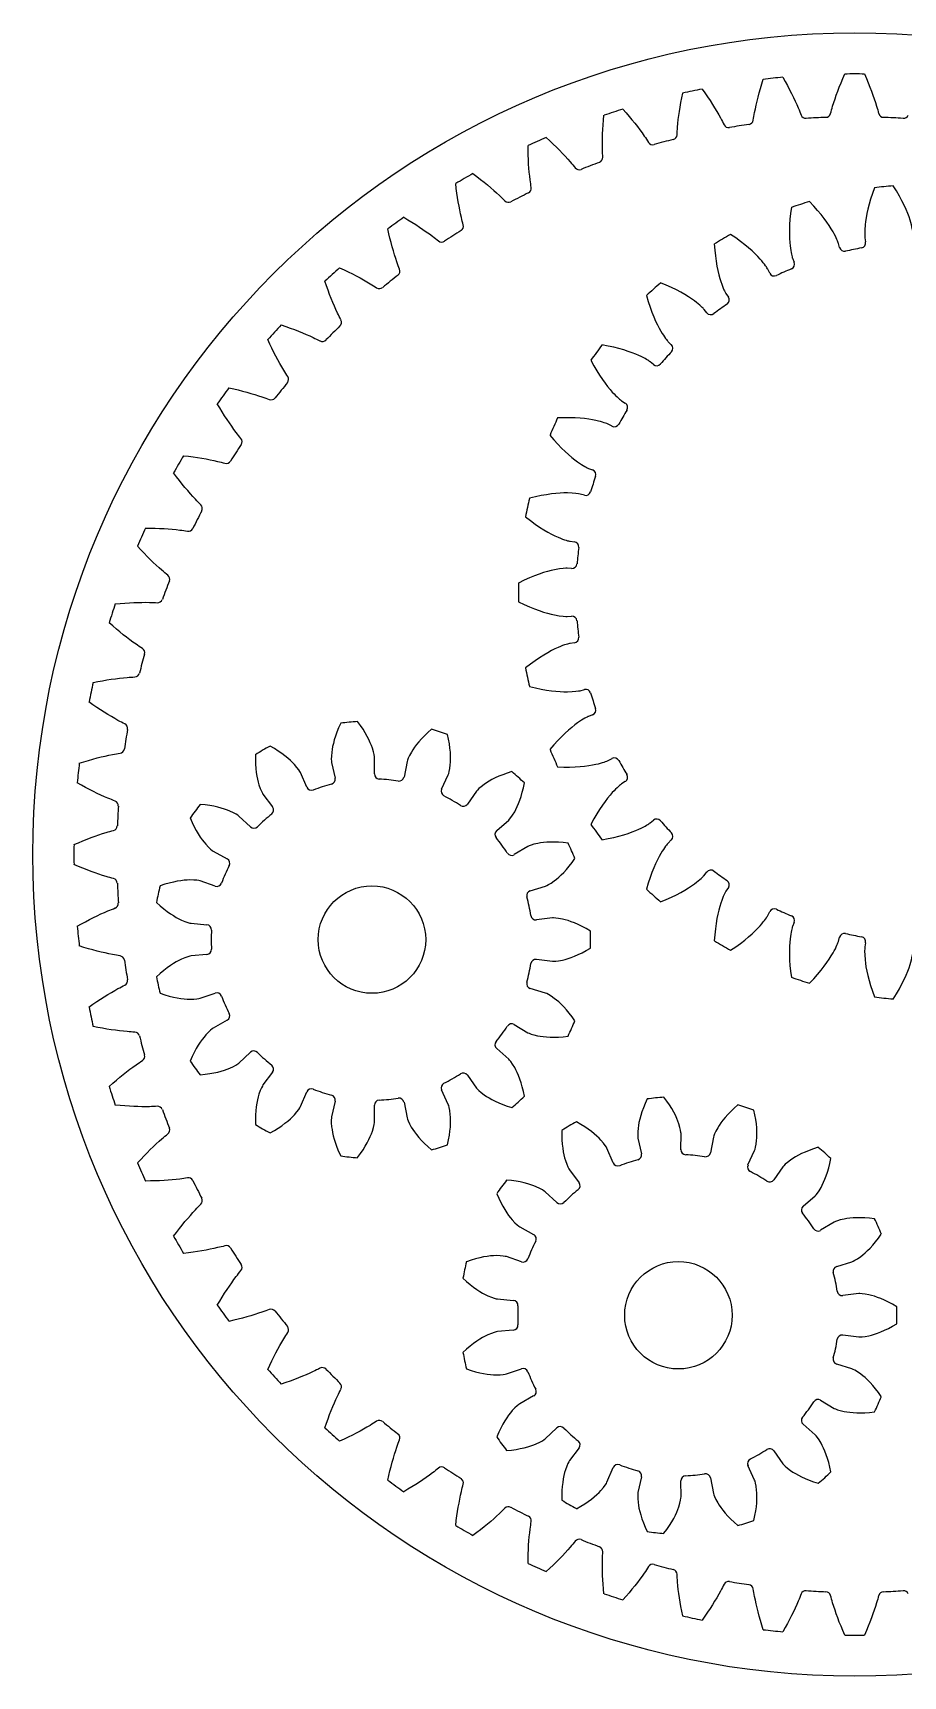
# Model space of a CAD drawing. Header units: millimetres. Extents: x -52 to 78, y -28 to 183.
# Drawn here: x -51.6 to 17.2, y 53.4 to 183.4 of the extents above; entities that cross this region are included whole.
import ezdxf

# ---------------------------------------------------------------- set-up
doc = ezdxf.new("R2010")
doc.units = ezdxf.units.MM
doc.header["$MEASUREMENT"] = 0

# ---------------------------------------------------------------- blocks, each defined once
blk = doc.blocks.new('sun')
for p, q in [((-6.88, 27.28), (-6.96, 27.61)), ((-4.87, 28.05), (-4.81, 27.72)), ((-1.05, 28.11), (-1.07, 28.45)), ((1.07, 28.45), (1.05, 28.11)), ((4.81, 27.72), (4.87, 28.05)), ((6.96, 27.61), (6.88, 27.28)), ((-10.6, 26.43), (-10.47, 26.11)), ((10.47, 26.11), (10.6, 26.43)), ((-12.4, 25.25), (-12.55, 25.56)), ((12.55, 25.56), (12.4, 25.25)), ((-15.86, 23.65), (-15.67, 23.36)), ((15.67, 23.36), (15.86, 23.65)), ((-17.38, 22.12), (-17.59, 22.39)), ((17.59, 22.39), (17.38, 22.12)), ((-20.43, 19.83), (-20.18, 19.59)), ((20.18, 19.59), (20.43, 19.83)), ((-21.6, 18.03), (-21.86, 18.24)), ((21.86, 18.24), (21.6, 18.03)), ((-24.11, 15.15), (-23.82, 14.97)), ((23.82, 14.97), (24.11, 15.15)), ((-24.87, 13.14), (-25.17, 13.3)), ((25.17, 13.3), (24.87, 13.14)), ((-26.73, 9.81), (-26.41, 9.69)), ((26.41, 9.69), (26.73, 9.81)), ((-27.06, 7.68), (-27.39, 7.78)), ((27.39, 7.78), (27.06, 7.68)), ((-28.18, 4.04), (-27.85, 3.99)), ((27.85, 3.99), (28.18, 4.04)), ((-28.07, 1.89), (-28.41, 1.91)), ((28.41, 1.91), (28.07, 1.89)), ((-28.41, -1.91), (-28.07, -1.89)), ((28.07, -1.89), (28.41, -1.91)), ((-27.85, -3.99), (-28.18, -4.04)), ((28.18, -4.04), (27.85, -3.99)), ((-27.39, -7.78), (-27.06, -7.68)), ((27.06, -7.68), (27.39, -7.78)), ((-26.41, -9.69), (-26.73, -9.81)), ((26.73, -9.81), (26.41, -9.69)), ((-25.17, -13.3), (-24.87, -13.14)), ((24.87, -13.14), (25.17, -13.3)), ((-23.82, -14.97), (-24.11, -15.15)), ((24.11, -15.15), (23.82, -14.97)), ((-21.86, -18.24), (-21.6, -18.03)), ((21.6, -18.03), (21.86, -18.24)), ((-20.18, -19.59), (-20.43, -19.83)), ((20.43, -19.83), (20.18, -19.59)), ((-17.59, -22.39), (-17.38, -22.12)), ((-15.67, -23.36), (-15.86, -23.65)), ((15.86, -23.65), (15.67, -23.36)), ((17.38, -22.12), (17.59, -22.39)), ((-12.55, -25.56), (-12.4, -25.25)), ((12.4, -25.25), (12.55, -25.56)), ((-10.47, -26.11), (-10.6, -26.43)), ((-6.96, -27.61), (-6.88, -27.28)), ((6.88, -27.28), (6.96, -27.61)), ((10.6, -26.43), (10.47, -26.11)), ((-4.81, -27.72), (-4.87, -28.05)), ((-1.07, -28.45), (-1.05, -28.11)), ((1.05, -28.11), (1.07, -28.45)), ((4.87, -28.05), (4.81, -27.72))]:
    blk.add_line(p, q)
for centre, radius, start, end in [((0, 0), 32.27, 94.6809, 97.3191), ((0, 0), 32.27, 82.6809, 85.3191), ((0, 0), 32.27, 106.6809, 109.3191), ((0, 0), 32.27, 70.6809, 73.3191), ((0, 0), 32.27, 118.6809, 121.3191), ((-5.21, 27.65), 0.4, -79.3343, 9.851), ((-0.66, 28.13), 0.4, 182.149, 271.3343), ((0, 0), 27.73, 88.6657, 91.3343), ((0.66, 28.13), 0.4, 268.6657, 357.851), ((5.21, 27.65), 0.4, 170.149, 259.3343), ((0, 0), 32.27, 58.6809, 61.3191), ((-10.84, 25.96), 0.4, -67.3343, 21.851), ((-6.49, 27.38), 0.4, 194.149, 283.3343), ((0, 0), 27.73, 100.6657, 103.3343), ((0, 0), 27.73, 76.6657, 79.3343), ((6.49, 27.38), 0.4, 256.6657, 345.851), ((10.84, 25.96), 0.4, 158.149, 247.3343), ((-12.04, 25.43), 0.4, 206.149, 295.3343), ((0, 0), 27.73, 112.6657, 115.3343), ((0, 0), 27.73, 64.6657, 67.3343), ((12.04, 25.43), 0.4, 244.6657, 333.851), ((0, 0), 32.27, 130.6809, 133.3191), ((0, 0), 32.27, 46.6809, 49.3191), ((-17.06, 22.37), 0.4, 218.149, 307.3343), ((0, 0), 27.73, 124.6657, 127.3343), ((-16, 23.14), 0.4, -55.3343, 33.851), ((16, 23.14), 0.4, 146.149, 235.3343), ((0, 0), 27.73, 52.6657, 55.3343), ((17.06, 22.37), 0.4, 232.6657, 321.851), ((0, 0), 32.27, 142.6809, 145.3191), ((-20.46, 19.31), 0.4, -43.3343, 45.851), ((20.46, 19.31), 0.4, 134.149, 223.3343), ((0, 0), 32.27, 34.6809, 37.3191), ((0, 0), 27.73, 136.6657, 139.3343), ((0, 0), 27.73, 40.6657, 43.3343), ((-21.34, 18.33), 0.4, 230.149, 319.3343), ((21.34, 18.33), 0.4, 220.6657, 309.851), ((0, 0), 27.73, 148.6657, 151.3343), ((-24.03, 14.63), 0.4, -31.3343, 57.851), ((24.03, 14.63), 0.4, 122.149, 211.3343), ((0, 0), 27.73, 28.6657, 31.3343), ((0, 0), 32.27, 154.6809, 157.3191), ((-24.69, 13.5), 0.4, 242.149, 331.3343), ((24.69, 13.5), 0.4, 208.6657, 297.851), ((0, 0), 32.27, 22.6809, 25.3191), ((0, 0), 27.73, 160.6657, 163.3343), ((-26.55, 9.31), 0.4, -19.3343, 69.851), ((26.55, 9.31), 0.4, 110.149, 199.3343), ((0, 0), 27.73, 16.6657, 19.3343), ((-26.95, 8.07), 0.4, 254.149, 343.3343), ((26.95, 8.07), 0.4, 196.6657, 285.851), ((0, 0), 32.27, 166.6809, 169.3191), ((0, 0), 32.27, 10.6809, 13.3191), ((-27.9, 3.59), 0.4, -7.3343, 81.851), ((27.9, 3.59), 0.4, 98.149, 187.3343), ((0, 0), 27.73, 172.6657, 175.3343), ((0, 0), 27.73, 4.6657, 7.3343), ((-28.04, 2.29), 0.4, 266.149, 355.3343), ((28.04, 2.29), 0.4, 184.6657, 273.851), ((0, 0), 32.27, 178.6809, 181.3191), ((0, 0), 32.27, -1.3191, 1.3191), ((-28.04, -2.29), 0.4, 4.6657, 93.851), ((0, 0), 27.73, 184.6657, 187.3343), ((0, 0), 27.73, 352.6657, 355.3343), ((28.04, -2.29), 0.4, 86.149, 175.3343), ((-27.9, -3.59), 0.4, -81.851, 7.3343), ((27.9, -3.59), 0.4, 172.6657, 261.851), ((0, 0), 32.27, 190.6809, 193.3191), ((0, 0), 32.27, 346.6809, 349.3191), ((-26.95, -8.07), 0.4, 16.6657, 105.851), ((26.95, -8.07), 0.4, 74.149, 163.3343), ((0, 0), 27.73, 196.6657, 199.3343), ((0, 0), 27.73, 340.6657, 343.3343), ((-26.55, -9.31), 0.4, -69.851, 19.3343), ((26.55, -9.31), 0.4, 160.6657, 249.851), ((0, 0), 32.27, 202.6809, 205.3191), ((0, 0), 32.27, 334.6809, 337.3191), ((-24.69, -13.5), 0.4, 28.6657, 117.851), ((0, 0), 27.73, 208.6657, 211.3343), ((0, 0), 27.73, 328.6657, 331.3343), ((24.69, -13.5), 0.4, 62.149, 151.3343), ((-24.03, -14.63), 0.4, -57.851, 31.3343), ((24.03, -14.63), 0.4, 148.6657, 237.851), ((-21.34, -18.33), 0.4, 40.6657, 129.851), ((0, 0), 27.73, 220.6657, 223.3343), ((0, 0), 27.73, 316.6657, 319.3343), ((21.34, -18.33), 0.4, 50.149, 139.3343), ((0, 0), 32.27, 214.6809, 217.3191), ((-20.46, -19.31), 0.4, -45.851, 43.3343), ((20.46, -19.31), 0.4, 136.6657, 225.851), ((0, 0), 32.27, 322.6809, 325.3191), ((-17.06, -22.37), 0.4, 52.6657, 141.851), ((0, 0), 27.73, 232.6657, 235.3343), ((0, 0), 27.73, 304.6657, 307.3343), ((17.06, -22.37), 0.4, 38.149, 127.3343), ((-16, -23.14), 0.4, -33.851, 55.3343), ((16, -23.14), 0.4, 124.6657, 213.851), ((0, 0), 32.27, 226.6809, 229.3191), ((0, 0), 32.27, 310.6809, 313.3191), ((-12.04, -25.43), 0.4, 64.6657, 153.851), ((0, 0), 27.73, 244.6657, 247.3343), ((-10.84, -25.96), 0.4, -21.851, 67.3343), ((10.84, -25.96), 0.4, 112.6657, 201.851), ((0, 0), 27.73, 292.6657, 295.3343), ((12.04, -25.43), 0.4, 26.149, 115.3343), ((-6.49, -27.38), 0.4, 76.6657, 165.851), ((0, 0), 27.73, 256.6657, 259.3343), ((-5.21, -27.65), 0.4, -9.851, 79.3343), ((5.21, -27.65), 0.4, 100.6657, 189.851), ((0, 0), 27.73, 280.6657, 283.3343), ((6.49, -27.38), 0.4, 14.149, 103.3343), ((0, 0), 32.27, 238.6809, 241.3191), ((-0.66, -28.13), 0.4, 88.6657, 177.851), ((0, 0), 27.73, 268.6657, 271.3343), ((0.66, -28.13), 0.4, 2.149, 91.3343), ((0, 0), 32.27, 298.6809, 301.3191), ((0, 0), 32.27, 250.6809, 253.3191), ((0, 0), 32.27, 286.6809, 289.3191), ((0, 0), 32.27, 262.6809, 265.3191), ((0, 0), 32.27, 274.6809, 277.3191)]:
    blk.add_arc(centre, radius, start, end)
for points in [[(-4.11, 32.01), (-4.6, 30.74), (-4.79, 29.75), (-4.85, 29.07)], [(-1.29, 29.44), (-1.5, 30.09), (-1.9, 31.03), (-2.63, 32.17)], [(2.63, 32.17), (1.9, 31.03), (1.5, 30.09), (1.29, 29.44)], [(4.86, 29.07), (4.79, 29.75), (4.6, 30.74), (4.11, 32.01)], [(-10.68, 30.46), (-10.89, 29.11), (-10.87, 28.1), (-10.79, 27.42)], [(-7.39, 28.53), (-7.73, 29.12), (-8.31, 29.95), (-9.26, 30.92)], [(9.26, 30.92), (8.31, 29.95), (7.73, 29.12), (7.39, 28.53)], [(10.79, 27.42), (10.87, 28.1), (10.89, 29.11), (10.68, 30.46)], [(-4.85, 29.07), (-4.91, 28.5), (-4.88, 28.16), (-4.87, 28.05)], [(-1.07, 28.45), (-1.08, 28.56), (-1.12, 28.9), (-1.29, 29.44)], [(1.29, 29.44), (1.12, 28.9), (1.08, 28.56), (1.07, 28.45)], [(4.87, 28.05), (4.88, 28.16), (4.91, 28.5), (4.86, 29.07)], [(-16.78, 27.57), (-16.7, 26.22), (-16.47, 25.23), (-16.26, 24.58)], [(-13.16, 26.37), (-13.61, 26.88), (-14.35, 27.57), (-15.49, 28.31)], [(-10.79, 27.42), (-10.73, 26.85), (-10.63, 26.53), (-10.6, 26.43)], [(-6.96, 27.61), (-6.99, 27.72), (-7.1, 28.03), (-7.39, 28.53)], [(7.39, 28.53), (7.1, 28.03), (6.99, 27.72), (6.96, 27.61)], [(10.6, 26.43), (10.63, 26.53), (10.73, 26.85), (10.79, 27.42)], [(15.49, 28.31), (14.35, 27.57), (13.61, 26.88), (13.16, 26.37)], [(16.26, 24.58), (16.47, 25.23), (16.7, 26.22), (16.78, 27.57)], [(-12.55, 25.56), (-12.6, 25.66), (-12.78, 25.94), (-13.16, 26.37)], [(13.16, 26.37), (12.78, 25.94), (12.6, 25.66), (12.55, 25.56)], [(-22.14, 23.48), (-21.79, 22.17), (-21.36, 21.25), (-21.01, 20.66)], [(-18.35, 23.06), (-18.9, 23.46), (-19.77, 23.99), (-21.04, 24.48)], [(-16.26, 24.58), (-16.08, 24.04), (-15.92, 23.74), (-15.86, 23.65)], [(15.86, 23.65), (15.92, 23.74), (16.08, 24.04), (16.26, 24.58)], [(21.04, 24.48), (19.77, 23.99), (18.9, 23.46), (18.35, 23.06)], [(21.01, 20.66), (21.36, 21.25), (21.79, 22.17), (22.14, 23.48)], [(-17.59, 22.39), (-17.66, 22.47), (-17.89, 22.72), (-18.35, 23.06)], [(18.35, 23.06), (17.89, 22.72), (17.66, 22.47), (17.59, 22.39)], [(-22.74, 18.74), (-23.37, 19.02), (-24.33, 19.35), (-25.67, 19.57)], [(-21.01, 20.66), (-20.72, 20.17), (-20.51, 19.91), (-20.43, 19.83)], [(20.43, 19.83), (20.51, 19.91), (20.72, 20.17), (21.01, 20.66)], [(25.67, 19.57), (24.33, 19.35), (23.37, 19.02), (22.75, 18.74)], [(-26.54, 18.36), (-25.92, 17.16), (-25.31, 16.35), (-24.85, 15.84)], [(-21.86, 18.24), (-21.95, 18.31), (-22.22, 18.5), (-22.74, 18.74)], [(22.75, 18.74), (22.22, 18.5), (21.95, 18.31), (21.86, 18.24)], [(24.85, 15.84), (25.31, 16.35), (25.92, 17.16), (26.54, 18.36)], [(-24.85, 15.84), (-24.46, 15.42), (-24.2, 15.22), (-24.11, 15.15)], [(24.11, 15.15), (24.2, 15.22), (24.46, 15.42), (24.85, 15.84)], [(-26.14, 13.6), (-26.81, 13.74), (-27.82, 13.87), (-29.17, 13.8)], [(-25.17, 13.3), (-25.28, 13.35), (-25.59, 13.48), (-26.14, 13.6)], [(26.14, 13.6), (25.59, 13.48), (25.28, 13.35), (25.17, 13.3)], [(29.17, 13.8), (27.82, 13.87), (26.81, 13.74), (26.14, 13.6)], [(-29.78, 12.44), (-28.92, 11.39), (-28.15, 10.73), (-27.6, 10.33)], [(27.6, 10.33), (28.15, 10.73), (28.92, 11.39), (29.78, 12.44)], [(-27.6, 10.33), (-27.14, 10), (-26.83, 9.85), (-26.73, 9.81)], [(26.73, 9.81), (26.83, 9.85), (27.14, 10), (27.6, 10.33)], [(-28.4, 7.87), (-29.08, 7.87), (-30.09, 7.78), (-31.41, 7.44)], [(-27.39, 7.78), (-27.5, 7.8), (-27.83, 7.86), (-28.4, 7.87)], [(28.4, 7.87), (27.83, 7.86), (27.5, 7.8), (27.39, 7.78)], [(31.41, 7.44), (30.09, 7.78), (29.08, 7.87), (28.4, 7.87)], [(-31.71, 5.98), (-30.66, 5.13), (-29.77, 4.64), (-29.14, 4.36)], [(29.14, 4.36), (29.77, 4.64), (30.66, 5.13), (31.71, 5.98)], [(-29.14, 4.36), (-28.62, 4.13), (-28.29, 4.06), (-28.18, 4.04)], [(28.18, 4.04), (28.29, 4.06), (28.62, 4.13), (29.14, 4.36)], [(-29.41, 1.79), (-30.08, 1.65), (-31.05, 1.36), (-32.27, 0.74)], [(-28.41, 1.91), (-28.52, 1.91), (-28.86, 1.91), (-29.41, 1.79)], [(29.42, 1.79), (28.86, 1.91), (28.52, 1.91), (28.41, 1.91)], [(32.27, 0.74), (31.05, 1.36), (30.08, 1.65), (29.42, 1.79)], [(-32.27, -0.74), (-31.05, -1.36), (-30.08, -1.65), (-29.42, -1.79)], [(29.41, -1.79), (30.08, -1.65), (31.05, -1.36), (32.27, -0.74)], [(-29.42, -1.79), (-28.86, -1.91), (-28.52, -1.91), (-28.41, -1.91)], [(28.41, -1.91), (28.52, -1.91), (28.86, -1.91), (29.41, -1.79)], [(-29.14, -4.36), (-29.77, -4.64), (-30.66, -5.13), (-31.71, -5.98)], [(-28.18, -4.04), (-28.29, -4.06), (-28.62, -4.13), (-29.14, -4.36)], [(29.14, -4.36), (28.62, -4.13), (28.29, -4.06), (28.18, -4.04)], [(31.71, -5.98), (30.66, -5.13), (29.77, -4.64), (29.14, -4.36)], [(-31.41, -7.44), (-30.09, -7.78), (-29.08, -7.87), (-28.4, -7.87)], [(-28.4, -7.87), (-27.83, -7.86), (-27.5, -7.8), (-27.39, -7.78)], [(27.39, -7.78), (27.5, -7.8), (27.83, -7.86), (28.4, -7.87)], [(28.4, -7.87), (29.08, -7.87), (30.09, -7.78), (31.41, -7.44)], [(-27.6, -10.33), (-28.15, -10.73), (-28.92, -11.39), (-29.78, -12.44)], [(-26.73, -9.81), (-26.83, -9.85), (-27.14, -10), (-27.6, -10.33)], [(27.6, -10.33), (27.14, -10), (26.83, -9.85), (26.73, -9.81)], [(29.78, -12.44), (28.92, -11.39), (28.15, -10.73), (27.6, -10.33)], [(-29.17, -13.8), (-27.82, -13.87), (-26.81, -13.74), (-26.14, -13.6)], [(-26.14, -13.6), (-25.59, -13.48), (-25.28, -13.35), (-25.17, -13.3)], [(25.17, -13.3), (25.28, -13.35), (25.59, -13.48), (26.14, -13.6)], [(26.14, -13.6), (26.81, -13.74), (27.82, -13.87), (29.17, -13.8)], [(-24.11, -15.15), (-24.2, -15.22), (-24.46, -15.42), (-24.85, -15.84)], [(24.85, -15.84), (24.46, -15.42), (24.2, -15.22), (24.11, -15.15)], [(-24.85, -15.84), (-25.31, -16.35), (-25.92, -17.16), (-26.54, -18.36)], [(26.54, -18.36), (25.92, -17.16), (25.31, -16.35), (24.85, -15.84)], [(-25.67, -19.57), (-24.33, -19.35), (-23.37, -19.02), (-22.75, -18.74)], [(-22.75, -18.74), (-22.22, -18.5), (-21.95, -18.31), (-21.86, -18.24)], [(21.86, -18.24), (21.95, -18.31), (22.22, -18.5), (22.74, -18.74)], [(22.74, -18.74), (23.37, -19.02), (24.33, -19.35), (25.67, -19.57)], [(-21.01, -20.66), (-21.36, -21.25), (-21.79, -22.17), (-22.14, -23.48)], [(-20.43, -19.83), (-20.51, -19.91), (-20.72, -20.17), (-21.01, -20.66)], [(21.01, -20.66), (20.72, -20.17), (20.51, -19.91), (20.43, -19.83)], [(22.14, -23.48), (21.79, -22.17), (21.36, -21.25), (21.01, -20.66)], [(-21.04, -24.48), (-19.77, -23.99), (-18.9, -23.46), (-18.35, -23.06)], [(-18.35, -23.06), (-17.89, -22.72), (-17.66, -22.47), (-17.59, -22.39)], [(17.59, -22.39), (17.66, -22.47), (17.89, -22.72), (18.35, -23.06)], [(18.35, -23.06), (18.9, -23.46), (19.77, -23.99), (21.04, -24.48)], [(-16.26, -24.58), (-16.47, -25.23), (-16.7, -26.22), (-16.78, -27.57)], [(-15.86, -23.65), (-15.92, -23.74), (-16.08, -24.04), (-16.26, -24.58)], [(16.26, -24.58), (16.08, -24.04), (15.92, -23.74), (15.86, -23.65)], [(16.78, -27.57), (16.7, -26.22), (16.47, -25.23), (16.26, -24.58)], [(-13.16, -26.37), (-12.78, -25.94), (-12.6, -25.66), (-12.55, -25.56)], [(12.55, -25.56), (12.6, -25.66), (12.78, -25.94), (13.16, -26.37)], [(-15.49, -28.31), (-14.35, -27.57), (-13.61, -26.88), (-13.16, -26.37)], [(-10.6, -26.43), (-10.63, -26.53), (-10.73, -26.85), (-10.79, -27.42)], [(10.79, -27.42), (10.73, -26.85), (10.63, -26.53), (10.6, -26.43)], [(13.16, -26.37), (13.61, -26.88), (14.35, -27.57), (15.49, -28.31)], [(-10.79, -27.42), (-10.87, -28.1), (-10.89, -29.11), (-10.68, -30.46)], [(-9.26, -30.92), (-8.31, -29.95), (-7.73, -29.12), (-7.39, -28.53)], [(-7.39, -28.53), (-7.1, -28.03), (-6.99, -27.72), (-6.96, -27.61)], [(-4.87, -28.05), (-4.88, -28.16), (-4.91, -28.5), (-4.86, -29.07)], [(-1.29, -29.44), (-1.12, -28.9), (-1.08, -28.56), (-1.07, -28.45)], [(1.07, -28.45), (1.08, -28.56), (1.12, -28.9), (1.29, -29.44)], [(4.85, -29.07), (4.91, -28.5), (4.88, -28.16), (4.87, -28.05)], [(6.96, -27.61), (6.99, -27.72), (7.1, -28.03), (7.39, -28.53)], [(7.39, -28.53), (7.73, -29.12), (8.31, -29.95), (9.26, -30.92)], [(10.68, -30.46), (10.89, -29.11), (10.87, -28.1), (10.79, -27.42)], [(-4.86, -29.07), (-4.79, -29.75), (-4.6, -30.74), (-4.11, -32.01)], [(-2.63, -32.17), (-1.9, -31.03), (-1.5, -30.09), (-1.29, -29.44)], [(1.29, -29.44), (1.5, -30.09), (1.9, -31.03), (2.63, -32.17)], [(4.11, -32.01), (4.6, -30.74), (4.79, -29.75), (4.85, -29.07)]]:
    blk.add_open_spline(points, degree=3)
blk = doc.blocks.new('internal')
blk.add_circle((0, 0), 65)
for centre, radius, start, end in [((0, 0), 61.75, 95.274, 96.726), ((0, 0), 61.75, 89.274, 90.726), ((0, 0), 61.75, 101.274, 102.726), ((0, 0), 61.75, 107.274, 108.726), ((-2.29, 58.72), 0.4, 272.233, 345.1017), ((2.29, 58.72), 0.4, 194.8983, 267.767), ((-9.97, 57.91), 0.4, 206.8983, 279.767), ((0, 0), 58.36, 98.2328, 99.7672), ((-8.41, 58.16), 0.4, 278.233, 351.1017), ((-3.86, 58.64), 0.4, 200.8983, 273.767), ((0, 0), 58.36, 92.2328, 93.7672), ((0, 0), 58.36, 86.2328, 87.7672), ((3.86, 58.64), 0.4, 266.233, 339.1017), ((0, 0), 61.75, 113.274, 114.726), ((-15.97, 56.55), 0.4, 212.8983, 285.767), ((0, 0), 58.36, 104.2328, 105.7672), ((-14.45, 56.96), 0.4, 284.233, 357.1017), ((0, 0), 58.36, 110.2328, 111.7672), ((-20.32, 55.14), 0.4, -69.767, 3.1017), ((0, 0), 61.75, 119.274, 120.726), ((-21.79, 54.57), 0.4, 218.8983, 291.767), ((0, 0), 58.36, 116.2328, 117.7672), ((-25.97, 52.71), 0.4, -63.767, 9.1017), ((-27.38, 52), 0.4, 224.8983, 297.767), ((0, 0), 61.75, 125.274, 126.726), ((-31.34, 49.71), 0.4, -57.767, 15.1017), ((-32.66, 48.85), 0.4, 230.8983, 303.767), ((0, 0), 58.36, 122.2328, 123.7672), ((0, 0), 61.75, 131.274, 132.726), ((0, 0), 58.36, 128.2328, 129.7672), ((-36.37, 46.16), 0.4, -51.767, 21.1017), ((-37.59, 45.17), 0.4, 236.8983, 309.767), ((0, 0), 61.75, 137.274, 138.726), ((0, 0), 58.36, 134.2328, 135.7672), ((-40.99, 42.1), 0.4, -45.767, 27.1017), ((-42.1, 40.99), 0.4, 242.8983, 315.767), ((-45.17, 37.59), 0.4, -39.767, 33.1017), ((0, 0), 61.75, 143.274, 144.726), ((0, 0), 58.36, 140.2328, 141.7672), ((-46.16, 36.37), 0.4, 248.8983, 321.767), ((-48.85, 32.66), 0.4, -33.767, 39.1017), ((0, 0), 61.75, 149.274, 150.726), ((0, 0), 58.36, 146.2328, 147.7672), ((-49.71, 31.34), 0.4, 254.8983, 327.767), ((-52, 27.38), 0.4, -27.767, 45.1017), ((0, 0), 58.36, 152.2328, 153.7672), ((0, 0), 61.75, 155.274, 156.726), ((-52.71, 25.97), 0.4, 260.8983, 333.767), ((-54.57, 21.79), 0.4, -21.767, 51.1017), ((0, 0), 58.36, 158.2328, 159.7672), ((0, 0), 61.75, 161.274, 162.726), ((-55.14, 20.32), 0.4, 266.8983, 339.767), ((0, 0), 58.36, 164.2328, 165.7672), ((-56.55, 15.97), 0.4, -15.767, 57.1017), ((-56.96, 14.45), 0.4, 272.8983, 345.767), ((0, 0), 61.75, 167.274, 168.726), ((0, 0), 58.36, 170.2328, 171.7672), ((-57.91, 9.97), 0.4, -9.767, 63.1017), ((-58.16, 8.41), 0.4, 278.8983, 351.767), ((0, 0), 61.75, 173.274, 174.726), ((-58.64, 3.86), 0.4, -3.767, 69.1017), ((0, 0), 58.36, 176.2328, 177.7672), ((-58.72, 2.29), 0.4, 284.8983, 357.767), ((0, 0), 61.75, 179.274, 180.726), ((-58.72, -2.29), 0.4, 2.233, 75.1017), ((0, 0), 58.36, 182.2328, 183.7672), ((-58.64, -3.86), 0.4, -69.1017, 3.767), ((0, 0), 61.75, 185.274, 186.726), ((-58.16, -8.41), 0.4, 8.233, 81.1017), ((0, 0), 58.36, 188.2328, 189.7672), ((-57.91, -9.97), 0.4, -63.1017, 9.767), ((0, 0), 61.75, 191.274, 192.726), ((-56.96, -14.45), 0.4, 14.233, 87.1017), ((0, 0), 58.36, 194.2328, 195.7672), ((-56.55, -15.97), 0.4, -57.1017, 15.767), ((0, 0), 61.75, 197.274, 198.726), ((-55.14, -20.32), 0.4, 20.233, 93.1017), ((0, 0), 58.36, 200.2328, 201.7672), ((-54.57, -21.79), 0.4, -51.1017, 21.767), ((0, 0), 61.75, 203.274, 204.726), ((-52.71, -25.97), 0.4, 26.233, 99.1017), ((0, 0), 58.36, 206.2328, 207.7672), ((-52, -27.38), 0.4, -45.1017, 27.767), ((0, 0), 61.75, 209.274, 210.726), ((-49.71, -31.34), 0.4, 32.233, 105.1017), ((0, 0), 58.36, 212.2328, 213.7672), ((-48.85, -32.66), 0.4, -39.1017, 33.767), ((0, 0), 61.75, 215.274, 216.726), ((-46.16, -36.37), 0.4, 38.233, 111.1017), ((0, 0), 58.36, 218.2328, 219.7672), ((-45.17, -37.59), 0.4, -33.1017, 39.767), ((0, 0), 61.75, 221.274, 222.726), ((-42.1, -40.99), 0.4, 44.233, 117.1017), ((0, 0), 58.36, 224.2328, 225.7672), ((-40.99, -42.1), 0.4, -27.1017, 45.767), ((0, 0), 61.75, 227.274, 228.726), ((-37.59, -45.17), 0.4, 50.233, 123.1017), ((0, 0), 58.36, 230.2328, 231.7672), ((-36.37, -46.16), 0.4, -21.1017, 51.767), ((-32.66, -48.85), 0.4, 56.233, 129.1017), ((0, 0), 58.36, 236.2328, 237.7672), ((-31.34, -49.71), 0.4, -15.1017, 57.767), ((0, 0), 61.75, 233.274, 234.726), ((-27.38, -52), 0.4, 62.233, 135.1017), ((0, 0), 58.36, 242.2328, 243.7672), ((0, 0), 61.75, 239.274, 240.726), ((-25.97, -52.71), 0.4, -9.1017, 63.767), ((-21.79, -54.57), 0.4, 68.233, 141.1017), ((0, 0), 58.36, 248.2328, 249.7672), ((-20.32, -55.14), 0.4, -3.1017, 69.767), ((0, 0), 61.75, 245.274, 246.726), ((-15.97, -56.55), 0.4, 74.233, 147.1017), ((0, 0), 58.36, 254.2328, 255.7672), ((-14.45, -56.96), 0.4, 2.8983, 75.767), ((0, 0), 61.75, 251.274, 252.726), ((-9.97, -57.91), 0.4, 80.233, 153.1017), ((0, 0), 58.36, 260.2328, 261.7672), ((-8.41, -58.16), 0.4, 8.8983, 81.767), ((-3.86, -58.64), 0.4, 86.233, 159.1017), ((0, 0), 58.36, 266.2328, 267.7672), ((-2.29, -58.72), 0.4, 14.8983, 87.767), ((2.29, -58.72), 0.4, 92.233, 165.1017), ((0, 0), 58.36, 272.2328, 273.7672), ((3.86, -58.64), 0.4, 20.8983, 93.767), ((0, 0), 61.75, 257.274, 258.726), ((0, 0), 61.75, 263.274, 264.726), ((0, 0), 61.75, 269.274, 270.726)]:
    blk.add_arc(centre, radius, start, end)
for points in [[(-7.91, 58.7), (-7.77, 59.45), (-7.55, 60.33), (-7.23, 61.33)], [(-5.68, 61.49), (-5.16, 60.58), (-4.76, 59.77), (-4.46, 59.06)], [(-1.74, 59.2), (-1.51, 59.94), (-1.21, 60.79), (-0.78, 61.75)], [(0.78, 61.75), (1.21, 60.79), (1.51, 59.94), (1.74, 59.2)], [(-14.01, 57.55), (-13.94, 58.31), (-13.82, 59.21), (-13.6, 60.24)], [(-12.07, 60.56), (-11.46, 59.71), (-10.98, 58.94), (-10.61, 58.27)], [(-18.34, 58.97), (-17.64, 58.19), (-17.08, 57.47), (-16.64, 56.84)], [(-8.02, 58.1), (-7.99, 58.29), (-7.95, 58.49), (-7.91, 58.7)], [(-4.46, 59.06), (-4.38, 58.86), (-4.3, 58.67), (-4.23, 58.49)], [(-1.9, 58.62), (-1.85, 58.8), (-1.8, 59), (-1.74, 59.2)], [(1.74, 59.2), (1.8, 59), (1.85, 58.8), (1.9, 58.62)], [(-19.95, 55.77), (-19.96, 56.54), (-19.93, 57.44), (-19.83, 58.48)], [(-14.05, 56.94), (-14.04, 57.13), (-14.02, 57.33), (-14.01, 57.55)], [(-10.61, 58.27), (-10.51, 58.08), (-10.41, 57.9), (-10.33, 57.73)], [(-25.67, 53.38), (-25.76, 54.14), (-25.83, 55.04), (-25.83, 56.09)], [(-24.4, 56.73), (-23.62, 56.02), (-23, 55.37), (-22.49, 54.79)], [(-16.64, 56.84), (-16.52, 56.67), (-16.41, 56.5), (-16.3, 56.33)], [(-22.49, 54.79), (-22.35, 54.63), (-22.22, 54.47), (-22.1, 54.32)], [(-19.92, 55.16), (-19.93, 55.35), (-19.94, 55.55), (-19.95, 55.77)], [(-30.2, 53.87), (-29.35, 53.25), (-28.66, 52.66), (-28.1, 52.14)], [(-25.58, 52.77), (-25.61, 52.96), (-25.64, 53.17), (-25.67, 53.38)], [(-31.1, 50.4), (-31.28, 51.15), (-31.44, 52.04), (-31.55, 53.08)], [(-28.1, 52.14), (-27.94, 51.99), (-27.8, 51.85), (-27.66, 51.71)], [(-36.2, 46.88), (-36.45, 47.6), (-36.71, 48.47), (-36.93, 49.49)], [(-35.66, 50.41), (-34.76, 49.89), (-34.01, 49.38), (-33.39, 48.92)], [(-30.96, 49.81), (-31.01, 50), (-31.06, 50.19), (-31.1, 50.4)], [(-33.39, 48.92), (-33.22, 48.79), (-33.06, 48.66), (-32.91, 48.54)], [(-35.99, 46.3), (-36.06, 46.48), (-36.13, 46.67), (-36.2, 46.88)], [(-40.74, 46.41), (-39.78, 45.98), (-38.98, 45.55), (-38.32, 45.16)], [(-40.9, 42.84), (-41.23, 43.53), (-41.57, 44.37), (-41.9, 45.36)], [(-38.32, 45.16), (-38.14, 45.05), (-37.97, 44.94), (-37.81, 44.83)], [(-45.36, 41.9), (-44.37, 41.57), (-43.53, 41.23), (-42.84, 40.9)], [(-40.64, 42.29), (-40.72, 42.46), (-40.81, 42.64), (-40.9, 42.84)], [(-45.16, 38.32), (-45.55, 38.98), (-45.98, 39.78), (-46.41, 40.74)], [(-42.84, 40.9), (-42.64, 40.81), (-42.46, 40.72), (-42.29, 40.64)], [(-44.83, 37.81), (-44.94, 37.97), (-45.05, 38.14), (-45.16, 38.32)], [(-49.49, 36.93), (-48.47, 36.71), (-47.6, 36.45), (-46.88, 36.2)], [(-48.92, 33.39), (-49.38, 34.01), (-49.89, 34.76), (-50.41, 35.66)], [(-46.88, 36.2), (-46.67, 36.13), (-46.48, 36.06), (-46.3, 35.99)], [(-48.54, 32.91), (-48.66, 33.06), (-48.79, 33.22), (-48.92, 33.39)], [(-53.08, 31.55), (-52.04, 31.44), (-51.15, 31.28), (-50.4, 31.1)], [(-52.14, 28.1), (-52.66, 28.66), (-53.25, 29.35), (-53.87, 30.2)], [(-50.4, 31.1), (-50.19, 31.06), (-50, 31.01), (-49.81, 30.96)], [(-51.71, 27.66), (-51.85, 27.8), (-51.99, 27.94), (-52.14, 28.1)], [(-56.09, 25.83), (-55.04, 25.83), (-54.14, 25.76), (-53.38, 25.67)], [(-53.38, 25.67), (-53.17, 25.64), (-52.96, 25.61), (-52.77, 25.58)], [(-54.79, 22.49), (-55.37, 23), (-56.02, 23.62), (-56.73, 24.4)], [(-54.32, 22.1), (-54.47, 22.22), (-54.63, 22.35), (-54.79, 22.49)], [(-58.48, 19.83), (-57.44, 19.93), (-56.54, 19.96), (-55.77, 19.95)], [(-55.77, 19.95), (-55.55, 19.94), (-55.35, 19.93), (-55.16, 19.92)], [(-56.84, 16.64), (-57.47, 17.08), (-58.19, 17.64), (-58.97, 18.34)], [(-56.33, 16.3), (-56.5, 16.41), (-56.67, 16.52), (-56.84, 16.64)], [(-60.24, 13.6), (-59.21, 13.82), (-58.31, 13.94), (-57.55, 14.01)], [(-57.55, 14.01), (-57.33, 14.02), (-57.13, 14.04), (-56.94, 14.05)], [(-58.27, 10.61), (-58.94, 10.98), (-59.71, 11.46), (-60.56, 12.07)], [(-57.73, 10.33), (-57.9, 10.41), (-58.08, 10.51), (-58.27, 10.61)], [(-61.33, 7.23), (-60.33, 7.55), (-59.45, 7.77), (-58.7, 7.91)], [(-58.7, 7.91), (-58.49, 7.95), (-58.29, 7.99), (-58.1, 8.02)], [(-59.06, 4.46), (-59.77, 4.76), (-60.58, 5.16), (-61.49, 5.68)], [(-58.49, 4.23), (-58.67, 4.3), (-58.86, 4.38), (-59.06, 4.46)], [(-61.75, 0.78), (-60.79, 1.21), (-59.94, 1.51), (-59.2, 1.74)], [(-59.2, 1.74), (-59, 1.8), (-58.8, 1.85), (-58.62, 1.9)], [(-59.2, -1.74), (-59.94, -1.51), (-60.79, -1.21), (-61.75, -0.78)], [(-58.62, -1.9), (-58.8, -1.85), (-59, -1.8), (-59.2, -1.74)], [(-61.49, -5.68), (-60.58, -5.16), (-59.77, -4.76), (-59.06, -4.46)], [(-59.06, -4.46), (-58.86, -4.38), (-58.67, -4.3), (-58.49, -4.23)], [(-58.7, -7.91), (-59.45, -7.77), (-60.33, -7.55), (-61.33, -7.23)], [(-58.1, -8.02), (-58.29, -7.99), (-58.49, -7.95), (-58.7, -7.91)], [(-58.27, -10.61), (-58.08, -10.51), (-57.9, -10.41), (-57.73, -10.33)], [(-60.56, -12.07), (-59.71, -11.46), (-58.94, -10.98), (-58.27, -10.61)], [(-57.55, -14.01), (-58.31, -13.94), (-59.21, -13.82), (-60.24, -13.6)], [(-56.94, -14.05), (-57.13, -14.04), (-57.33, -14.02), (-57.55, -14.01)], [(-58.97, -18.34), (-58.19, -17.64), (-57.47, -17.08), (-56.84, -16.64)], [(-56.84, -16.64), (-56.67, -16.52), (-56.5, -16.41), (-56.33, -16.3)], [(-55.77, -19.95), (-56.54, -19.96), (-57.44, -19.93), (-58.48, -19.83)], [(-55.16, -19.92), (-55.35, -19.93), (-55.55, -19.94), (-55.77, -19.95)], [(-56.73, -24.4), (-56.02, -23.62), (-55.37, -23), (-54.79, -22.49)], [(-54.79, -22.49), (-54.63, -22.35), (-54.47, -22.22), (-54.32, -22.1)], [(-53.38, -25.67), (-54.14, -25.76), (-55.04, -25.83), (-56.09, -25.83)], [(-52.77, -25.58), (-52.96, -25.61), (-53.17, -25.64), (-53.38, -25.67)], [(-53.87, -30.2), (-53.25, -29.35), (-52.66, -28.66), (-52.14, -28.1)], [(-52.14, -28.1), (-51.99, -27.94), (-51.85, -27.8), (-51.71, -27.66)], [(-50.4, -31.1), (-51.15, -31.28), (-52.04, -31.44), (-53.08, -31.55)], [(-49.81, -30.96), (-50, -31.01), (-50.19, -31.06), (-50.4, -31.1)], [(-50.41, -35.66), (-49.89, -34.76), (-49.38, -34.01), (-48.92, -33.39)], [(-48.92, -33.39), (-48.79, -33.22), (-48.66, -33.06), (-48.54, -32.91)], [(-46.88, -36.2), (-47.6, -36.45), (-48.47, -36.71), (-49.49, -36.93)], [(-46.3, -35.99), (-46.48, -36.06), (-46.67, -36.13), (-46.88, -36.2)], [(-46.41, -40.74), (-45.98, -39.78), (-45.55, -38.98), (-45.16, -38.32)], [(-45.16, -38.32), (-45.05, -38.14), (-44.94, -37.97), (-44.83, -37.81)], [(-42.84, -40.9), (-43.53, -41.23), (-44.37, -41.57), (-45.36, -41.9)], [(-42.29, -40.64), (-42.46, -40.72), (-42.64, -40.81), (-42.84, -40.9)], [(-41.9, -45.36), (-41.57, -44.37), (-41.23, -43.53), (-40.9, -42.84)], [(-40.9, -42.84), (-40.81, -42.64), (-40.72, -42.46), (-40.64, -42.29)], [(-38.32, -45.16), (-38.98, -45.55), (-39.78, -45.98), (-40.74, -46.41)], [(-37.81, -44.83), (-37.97, -44.94), (-38.14, -45.05), (-38.32, -45.16)], [(-36.2, -46.88), (-36.13, -46.67), (-36.06, -46.48), (-35.99, -46.3)], [(-36.93, -49.49), (-36.71, -48.47), (-36.45, -47.6), (-36.2, -46.88)], [(-33.39, -48.92), (-34.01, -49.38), (-34.76, -49.89), (-35.66, -50.41)], [(-32.91, -48.54), (-33.06, -48.66), (-33.22, -48.79), (-33.39, -48.92)], [(-31.55, -53.08), (-31.44, -52.04), (-31.28, -51.15), (-31.1, -50.4)], [(-31.1, -50.4), (-31.06, -50.19), (-31.01, -50), (-30.96, -49.81)], [(-27.66, -51.71), (-27.8, -51.85), (-27.94, -51.99), (-28.1, -52.14)], [(-28.1, -52.14), (-28.66, -52.66), (-29.35, -53.25), (-30.2, -53.87)], [(-25.67, -53.38), (-25.64, -53.17), (-25.61, -52.96), (-25.58, -52.77)], [(-25.83, -56.09), (-25.83, -55.04), (-25.76, -54.14), (-25.67, -53.38)], [(-22.1, -54.32), (-22.22, -54.47), (-22.35, -54.63), (-22.49, -54.79)], [(-22.49, -54.79), (-23, -55.37), (-23.62, -56.02), (-24.4, -56.73)], [(-19.83, -58.48), (-19.93, -57.44), (-19.96, -56.54), (-19.95, -55.77)], [(-19.95, -55.77), (-19.94, -55.55), (-19.93, -55.35), (-19.92, -55.16)], [(-16.64, -56.84), (-17.08, -57.47), (-17.64, -58.19), (-18.34, -58.97)], [(-16.3, -56.33), (-16.41, -56.5), (-16.52, -56.67), (-16.64, -56.84)], [(-14.01, -57.55), (-14.02, -57.33), (-14.04, -57.13), (-14.05, -56.94)], [(-13.6, -60.24), (-13.82, -59.21), (-13.94, -58.31), (-14.01, -57.55)], [(-10.61, -58.27), (-10.98, -58.94), (-11.46, -59.71), (-12.07, -60.56)], [(-10.33, -57.73), (-10.41, -57.9), (-10.51, -58.08), (-10.61, -58.27)], [(-7.91, -58.7), (-7.95, -58.49), (-7.99, -58.29), (-8.02, -58.1)], [(-4.23, -58.49), (-4.3, -58.67), (-4.38, -58.86), (-4.46, -59.06)], [(-7.23, -61.33), (-7.55, -60.33), (-7.77, -59.45), (-7.91, -58.7)], [(-4.46, -59.06), (-4.76, -59.77), (-5.16, -60.58), (-5.68, -61.49)], [(-1.74, -59.2), (-1.8, -59), (-1.85, -58.8), (-1.9, -58.62)], [(-0.78, -61.75), (-1.21, -60.79), (-1.51, -59.94), (-1.74, -59.2)], [(1.74, -59.2), (1.51, -59.94), (1.21, -60.79), (0.78, -61.75)], [(1.9, -58.62), (1.85, -58.8), (1.8, -59), (1.74, -59.2)]]:
    blk.add_open_spline(points, degree=3)

msp = doc.modelspace()

# ---------------------------------------------------------------- linework, layer by layer
for p, q in [((-29.94, 123.76), (-30.44, 124.92)), ((-27.98, 125.72), (-27.7, 124.49)), ((-24.6, 124.82), (-24.58, 126.08)), ((-22.01, 125.81), (-22.25, 124.57)), ((-19.28, 123.6), (-18.75, 124.75)), ((-33.41, 123.21), (-32.65, 122.2)), ((-16.52, 123.46), (-17.24, 122.43)), ((-34.4, 120.62), (-35.32, 121.48)), ((-14.92, 120.34), (-13.97, 121.17)), ((-37.34, 118.71), (-36.24, 118.09)), ((-12.45, 119.08), (-13.54, 118.43)), ((-37.19, 115.94), (-38.39, 116.35)), ((-12.27, 115.58), (-11.06, 115.95)), ((-10.52, 113.42), (-11.78, 113.27)), ((-39.1, 113), (-37.84, 112.89)), ((-37.84, 110.53), (-39.1, 110.42)), ((-11.78, 110.15), (-10.52, 110)), ((-38.39, 107.07), (-37.19, 107.48)), ((-11.06, 107.47), (-12.27, 107.85)), ((-36.24, 105.33), (-37.34, 104.71)), ((-13.54, 104.99), (-12.45, 104.34)), ((-35.32, 101.94), (-34.4, 102.8)), ((-13.97, 102.26), (-14.92, 103.09)), ((-32.65, 101.22), (-33.41, 100.21)), ((-17.24, 100.99), (-16.52, 99.96)), ((-30.44, 98.5), (-29.94, 99.66)), ((-27.7, 98.93), (-27.98, 97.7)), ((-22.25, 98.85), (-22.01, 97.61)), ((-18.75, 98.67), (-19.28, 99.82)), ((-24.58, 97.34), (-24.6, 98.61)), ((-0.36, 95.09), (-0.34, 96.36)), ((-5.71, 94.04), (-6.2, 95.2)), ((-3.75, 96), (-3.47, 94.77)), ((2.23, 96.09), (1.98, 94.85)), ((4.95, 93.88), (5.48, 95.03)), ((7.72, 93.74), (6.99, 92.71)), ((-9.17, 93.49), (-8.41, 92.48)), ((-10.16, 90.9), (-11.09, 91.76)), ((9.32, 90.61), (10.27, 91.45)), ((-13.1, 88.99), (-12, 88.37)), ((11.78, 89.36), (10.7, 88.71)), ((-12.96, 86.22), (-14.15, 86.63)), ((11.97, 85.85), (13.18, 86.23)), ((-14.86, 83.28), (-13.61, 83.17)), ((13.71, 83.7), (12.46, 83.55)), ((-13.61, 80.81), (-14.86, 80.7)), ((12.46, 80.43), (13.71, 80.28)), ((13.18, 77.75), (11.97, 78.12)), ((-14.15, 77.35), (-12.96, 77.76)), ((-12, 75.61), (-13.1, 74.99)), ((10.7, 75.27), (11.78, 74.62)), ((-11.09, 72.22), (-10.16, 73.08)), ((10.27, 72.53), (9.32, 73.37)), ((-8.41, 71.5), (-9.17, 70.49)), ((6.99, 71.27), (7.72, 70.24)), ((-6.2, 68.78), (-5.71, 69.94)), ((-3.47, 69.21), (-3.75, 67.98)), ((1.98, 69.13), (2.23, 67.89)), ((5.48, 68.95), (4.95, 70.1)), ((-0.34, 67.62), (-0.36, 68.88))]:
    msp.add_line(p, q)
for centre in [(-24.79, 111.71), (-0.55, 81.99)]:
    msp.add_circle(centre, 4.25)
for centre, radius, start, end in [((-24.79, 111.71), 17.29, 93.7903, 98.2097), ((-24.79, 111.71), 17.29, 69.7903, 74.2097), ((-24.79, 111.71), 17.29, 117.7903, 122.2097), ((-24.2, 124.81), 0.4, 179.1512, 267.4031), ((-24.79, 111.71), 17.29, 45.7903, 50.2097), ((-29.57, 123.92), 0.4, 203.1512, 291.4031), ((-24.79, 111.71), 12.71, 104.5969, 111.4031), ((-28.09, 124.4), 0.4, 284.5969, 12.8488), ((-24.79, 111.71), 12.71, 80.5969, 87.4031), ((-22.65, 124.65), 0.4, 260.5969, 348.8488), ((-18.92, 123.44), 0.4, 155.1512, 243.4031), ((-24.79, 111.71), 17.29, 141.7903, 146.2097), ((-24.79, 111.71), 12.71, 56.5969, 63.4031), ((-17.57, 122.66), 0.4, 236.5969, 324.8488), ((-24.79, 111.71), 12.71, 128.5969, 135.4031), ((-32.97, 121.96), 0.4, 308.5969, 36.8488), ((-34.13, 120.92), 0.4, 227.1512, 315.4031), ((-14.66, 120.03), 0.4, 131.1512, 219.4031), ((-24.79, 111.71), 12.71, 32.5969, 39.4031), ((-13.74, 118.77), 0.4, 212.5969, 300.8488), ((-24.79, 111.71), 17.29, 21.7903, 26.2097), ((-24.79, 111.71), 12.71, 152.5969, 159.4031), ((-36.43, 117.75), 0.4, 332.5969, 60.8488), ((-24.79, 111.71), 17.29, 165.7903, 170.2097), ((-37.06, 116.32), 0.4, 251.1512, 339.4031), ((-12.15, 115.19), 0.4, 107.1512, 195.4031), ((-24.79, 111.71), 12.71, 8.5969, 15.4031), ((-11.82, 113.67), 0.4, 188.5969, 276.8488), ((-37.88, 112.49), 0.4, 356.5969, 84.8488), ((-24.79, 111.71), 12.71, 176.5969, 183.4031), ((-24.79, 111.71), 17.29, 357.7903, 2.2097), ((-37.88, 110.93), 0.4, 275.1512, 3.4031), ((-24.79, 111.71), 12.71, 344.5969, 351.4031), ((-11.82, 109.75), 0.4, 83.1512, 171.4031), ((-24.79, 111.71), 17.29, 189.7903, 194.2097), ((-12.15, 108.23), 0.4, 164.5969, 252.8488), ((-37.06, 107.1), 0.4, 20.5969, 108.8488), ((-24.79, 111.71), 12.71, 200.5969, 207.4031), ((-36.43, 105.68), 0.4, 299.1512, 27.4031), ((-24.79, 111.71), 12.71, 320.5969, 327.4031), ((-13.74, 104.65), 0.4, 59.1512, 147.4031), ((-24.79, 111.71), 17.29, 333.7903, 338.2097), ((-34.13, 102.5), 0.4, 44.5969, 132.8488), ((-24.79, 111.71), 12.71, 224.5969, 231.4031), ((-14.66, 103.39), 0.4, 140.5969, 228.8488), ((-24.79, 111.71), 17.29, 213.7903, 218.2097), ((-32.97, 101.46), 0.4, 323.1512, 51.4031), ((-18.92, 99.99), 0.4, 116.5969, 204.8488), ((-24.79, 111.71), 12.71, 296.5969, 303.4031), ((-17.57, 100.76), 0.4, 35.1512, 123.4031), ((-29.57, 99.5), 0.4, 68.5969, 156.8488), ((-24.79, 111.71), 12.71, 248.5969, 255.4031), ((-28.09, 99.02), 0.4, 347.1512, 75.4031), ((-24.2, 98.61), 0.4, 92.5969, 180.8488), ((-24.79, 111.71), 12.71, 272.5969, 279.4031), ((-22.65, 98.77), 0.4, 11.1512, 99.4031), ((-24.79, 111.71), 17.29, 309.7903, 314.2097), ((-0.55, 81.99), 17.29, 93.7903, 98.2097), ((-0.55, 81.99), 17.29, 69.7903, 74.2097), ((-24.79, 111.71), 17.29, 237.7903, 242.2097), ((-0.55, 81.99), 17.29, 117.7903, 122.2097), ((-24.79, 111.71), 17.29, 285.7903, 290.2097), ((0.04, 95.09), 0.4, 179.1512, 267.4031), ((-0.55, 81.99), 17.29, 45.7903, 50.2097), ((-24.79, 111.71), 17.29, 261.7903, 266.2097), ((-5.34, 94.2), 0.4, 203.1512, 291.4031), ((-0.55, 81.99), 12.71, 104.5969, 111.4031), ((-3.86, 94.68), 0.4, 284.5969, 12.8488), ((-0.55, 81.99), 12.71, 80.5969, 87.4031), ((1.59, 94.93), 0.4, 260.5969, 348.8488), ((5.32, 93.71), 0.4, 155.1512, 243.4031), ((-0.55, 81.99), 17.29, 141.7903, 146.2097), ((-8.73, 92.24), 0.4, 308.5969, 36.8488), ((-0.55, 81.99), 12.71, 56.5969, 63.4031), ((6.67, 92.94), 0.4, 236.5969, 324.8488), ((-0.55, 81.99), 12.71, 128.5969, 135.4031), ((-9.89, 91.2), 0.4, 227.1512, 315.4031), ((9.58, 90.31), 0.4, 131.1512, 219.4031), ((-0.55, 81.99), 12.71, 32.5969, 39.4031), ((10.49, 89.05), 0.4, 212.5969, 300.8488), ((-0.55, 81.99), 17.29, 21.7903, 26.2097), ((-0.55, 81.99), 12.71, 152.5969, 159.4031), ((-12.19, 88.02), 0.4, 332.5969, 60.8488), ((-0.55, 81.99), 17.29, 165.7903, 170.2097), ((-12.83, 86.6), 0.4, 251.1512, 339.4031), ((12.09, 85.47), 0.4, 107.1512, 195.4031), ((-0.55, 81.99), 12.71, 8.5969, 15.4031), ((12.41, 83.95), 0.4, 188.5969, 276.8488), ((-13.64, 82.77), 0.4, 356.5969, 84.8488), ((-0.55, 81.99), 12.71, 176.5969, 183.4031), ((-0.55, 81.99), 17.29, 357.7903, 2.2097), ((-13.64, 81.21), 0.4, 275.1512, 3.4031), ((-0.55, 81.99), 12.71, 344.5969, 351.4031), ((12.41, 80.03), 0.4, 83.1512, 171.4031), ((-0.55, 81.99), 17.29, 189.7903, 194.2097), ((12.09, 78.51), 0.4, 164.5969, 252.8488), ((-12.83, 77.38), 0.4, 20.5969, 108.8488), ((-0.55, 81.99), 12.71, 200.5969, 207.4031), ((-12.19, 75.95), 0.4, 299.1512, 27.4031), ((-0.55, 81.99), 17.29, 333.7903, 338.2097), ((-0.55, 81.99), 12.71, 320.5969, 327.4031), ((10.49, 74.93), 0.4, 59.1512, 147.4031), ((-9.89, 72.78), 0.4, 44.5969, 132.8488), ((-0.55, 81.99), 12.71, 224.5969, 231.4031), ((9.58, 73.67), 0.4, 140.5969, 228.8488), ((-0.55, 81.99), 17.29, 213.7903, 218.2097), ((-8.73, 71.74), 0.4, 323.1512, 51.4031), ((5.32, 70.26), 0.4, 116.5969, 204.8488), ((-0.55, 81.99), 12.71, 296.5969, 303.4031), ((6.67, 71.04), 0.4, 35.1512, 123.4031), ((-5.34, 69.78), 0.4, 68.5969, 156.8488), ((-0.55, 81.99), 12.71, 248.5969, 255.4031), ((-3.86, 69.3), 0.4, 347.1512, 75.4031), ((0.04, 68.89), 0.4, 92.5969, 180.8488), ((-0.55, 81.99), 12.71, 272.5969, 279.4031), ((1.59, 69.05), 0.4, 11.1512, 99.4031), ((-0.55, 81.99), 17.29, 309.7903, 314.2097), ((-0.55, 81.99), 17.29, 237.7903, 242.2097), ((-0.55, 81.99), 17.29, 285.7903, 290.2097), ((-0.55, 81.99), 17.29, 261.7903, 266.2097)]:
    msp.add_arc(centre, radius, start, end)
for points in [[(-27.26, 128.82), (-27.73, 127.85), (-27.91, 127.06), (-27.97, 126.53)], [(-24.75, 126.86), (-24.93, 127.38), (-25.27, 128.11), (-25.93, 128.96)], [(-20.08, 128.35), (-20.91, 127.65), (-21.4, 127.01), (-21.67, 126.54)], [(-18.59, 125.54), (-18.54, 126.08), (-18.56, 126.88), (-18.82, 127.94)], [(-34.01, 126.34), (-34.04, 125.26), (-33.89, 124.47), (-33.73, 123.95)], [(-30.92, 125.57), (-31.29, 125.97), (-31.9, 126.49), (-32.85, 127.01)], [(-27.97, 126.53), (-28.03, 126.07), (-28, 125.81), (-27.98, 125.72)], [(-24.58, 126.08), (-24.58, 126.17), (-24.61, 126.43), (-24.75, 126.86)], [(-21.67, 126.54), (-21.91, 126.15), (-21.99, 125.89), (-22.01, 125.81)], [(-30.44, 124.92), (-30.48, 125), (-30.61, 125.23), (-30.92, 125.57)], [(-18.75, 124.75), (-18.72, 124.83), (-18.64, 125.08), (-18.59, 125.54)], [(-13.72, 125), (-14.76, 124.69), (-15.47, 124.3), (-15.91, 123.99)], [(-33.73, 123.95), (-33.59, 123.51), (-33.45, 123.28), (-33.41, 123.21)], [(-15.91, 123.99), (-16.28, 123.73), (-16.46, 123.53), (-16.52, 123.46)], [(-13.5, 121.82), (-13.24, 122.3), (-12.93, 123.04), (-12.73, 124.11)], [(-36.02, 121.88), (-36.53, 122.09), (-37.29, 122.32), (-38.38, 122.41)], [(-39.16, 121.33), (-38.75, 120.32), (-38.29, 119.66), (-37.93, 119.26)], [(-35.32, 121.48), (-35.39, 121.54), (-35.61, 121.7), (-36.02, 121.88)], [(-13.97, 121.17), (-13.91, 121.23), (-13.73, 121.42), (-13.5, 121.82)], [(-37.93, 119.26), (-37.63, 118.91), (-37.41, 118.76), (-37.34, 118.71)], [(-11.68, 119.32), (-12.13, 119.23), (-12.37, 119.12), (-12.45, 119.08)], [(-9.28, 119.35), (-10.35, 119.49), (-11.15, 119.42), (-11.68, 119.32)], [(-10.37, 116.36), (-9.93, 116.68), (-9.34, 117.23), (-8.73, 118.13)], [(-39.19, 116.43), (-39.73, 116.42), (-40.53, 116.32), (-41.55, 115.96)], [(-38.39, 116.35), (-38.47, 116.38), (-38.73, 116.43), (-39.19, 116.43)], [(-11.06, 115.95), (-10.98, 115.98), (-10.73, 116.09), (-10.37, 116.36)], [(-41.83, 114.65), (-41.04, 113.9), (-40.36, 113.49), (-39.86, 113.26)], [(-39.86, 113.26), (-39.45, 113.07), (-39.19, 113.01), (-39.1, 113)], [(-9.72, 113.33), (-10.17, 113.43), (-10.43, 113.43), (-10.52, 113.42)], [(-7.51, 112.38), (-8.43, 112.95), (-9.19, 113.21), (-9.72, 113.33)], [(-9.72, 110.09), (-9.19, 110.21), (-8.43, 110.47), (-7.51, 111.04)], [(-39.86, 110.16), (-40.36, 109.93), (-41.04, 109.52), (-41.83, 108.77)], [(-39.1, 110.42), (-39.19, 110.41), (-39.45, 110.35), (-39.86, 110.16)], [(-10.52, 110), (-10.43, 109.99), (-10.17, 109.99), (-9.72, 110.09)], [(-41.55, 107.47), (-40.53, 107.1), (-39.73, 107), (-39.19, 106.99)], [(-39.19, 106.99), (-38.73, 106.99), (-38.47, 107.05), (-38.39, 107.07)], [(-10.37, 107.06), (-10.73, 107.34), (-10.98, 107.44), (-11.06, 107.47)], [(-8.73, 105.29), (-9.34, 106.19), (-9.93, 106.74), (-10.37, 107.06)], [(-37.93, 104.17), (-38.29, 103.76), (-38.75, 103.1), (-39.16, 102.09)], [(-37.34, 104.71), (-37.41, 104.66), (-37.63, 104.51), (-37.93, 104.17)], [(-12.45, 104.34), (-12.37, 104.3), (-12.13, 104.19), (-11.69, 104.1)], [(-11.69, 104.1), (-11.15, 104), (-10.35, 103.93), (-9.28, 104.07)], [(-38.38, 101.02), (-37.29, 101.1), (-36.53, 101.33), (-36.03, 101.54)], [(-36.03, 101.54), (-35.61, 101.73), (-35.39, 101.88), (-35.32, 101.94)], [(-13.5, 101.6), (-13.73, 102), (-13.91, 102.19), (-13.97, 102.26)], [(-12.73, 99.32), (-12.93, 100.38), (-13.24, 101.12), (-13.5, 101.6)], [(-33.41, 100.21), (-33.45, 100.14), (-33.59, 99.91), (-33.73, 99.47)], [(-33.73, 99.47), (-33.89, 98.95), (-34.04, 98.16), (-34.01, 97.08)], [(-16.52, 99.96), (-16.46, 99.89), (-16.28, 99.69), (-15.91, 99.43)], [(-15.91, 99.43), (-15.47, 99.12), (-14.76, 98.73), (-13.72, 98.42)], [(-3.02, 99.1), (-3.49, 98.13), (-3.68, 97.34), (-3.74, 96.8)], [(-0.52, 97.14), (-0.69, 97.66), (-1.03, 98.39), (-1.7, 99.24)], [(-32.85, 96.41), (-31.9, 96.93), (-31.29, 97.45), (-30.92, 97.85)], [(-30.92, 97.85), (-30.61, 98.19), (-30.48, 98.42), (-30.44, 98.5)], [(-27.98, 97.7), (-28, 97.61), (-28.03, 97.35), (-27.98, 96.9)], [(-22.01, 97.61), (-21.99, 97.53), (-21.91, 97.27), (-21.68, 96.88)], [(-18.82, 95.48), (-18.56, 96.54), (-18.54, 97.34), (-18.59, 97.88)], [(-18.59, 97.88), (-18.64, 98.34), (-18.72, 98.59), (-18.75, 98.67)], [(4.15, 98.63), (3.33, 97.93), (2.84, 97.29), (2.56, 96.82)], [(5.64, 95.82), (5.69, 96.36), (5.68, 97.16), (5.42, 98.22)], [(-27.98, 96.9), (-27.91, 96.36), (-27.73, 95.57), (-27.26, 94.6)], [(-25.93, 94.46), (-25.27, 95.32), (-24.93, 96.04), (-24.75, 96.56)], [(-24.75, 96.56), (-24.61, 96.99), (-24.58, 97.26), (-24.58, 97.34)], [(-21.68, 96.88), (-21.4, 96.41), (-20.91, 95.77), (-20.08, 95.07)], [(-9.77, 96.62), (-9.8, 95.54), (-9.65, 94.75), (-9.49, 94.23)], [(-6.68, 95.85), (-7.05, 96.25), (-7.66, 96.77), (-8.62, 97.29)], [(-3.74, 96.8), (-3.79, 96.35), (-3.76, 96.09), (-3.75, 96)], [(-0.34, 96.36), (-0.35, 96.45), (-0.37, 96.71), (-0.52, 97.14)], [(2.56, 96.82), (2.33, 96.43), (2.25, 96.17), (2.23, 96.09)], [(-6.2, 95.2), (-6.24, 95.28), (-6.37, 95.51), (-6.68, 95.85)], [(5.48, 95.03), (5.52, 95.11), (5.6, 95.36), (5.64, 95.82)], [(10.51, 95.28), (9.47, 94.97), (8.77, 94.58), (8.32, 94.27)], [(-9.49, 94.23), (-9.35, 93.79), (-9.22, 93.56), (-9.17, 93.49)], [(8.32, 94.27), (7.95, 94.01), (7.77, 93.81), (7.72, 93.74)], [(10.73, 92.1), (11, 92.58), (11.31, 93.32), (11.5, 94.38)], [(-11.79, 92.16), (-12.29, 92.37), (-13.06, 92.6), (-14.14, 92.69)], [(-14.92, 91.61), (-14.51, 90.6), (-14.05, 89.94), (-13.69, 89.54)], [(-11.09, 91.76), (-11.16, 91.82), (-11.37, 91.97), (-11.79, 92.16)], [(10.27, 91.45), (10.33, 91.51), (10.51, 91.7), (10.73, 92.1)], [(14.96, 89.63), (13.89, 89.77), (13.08, 89.7), (12.55, 89.6)], [(-13.69, 89.54), (-13.39, 89.19), (-13.18, 89.04), (-13.1, 88.99)], [(12.55, 89.6), (12.1, 89.51), (11.86, 89.4), (11.78, 89.36)], [(13.87, 86.64), (14.3, 86.96), (14.89, 87.51), (15.5, 88.41)], [(-14.95, 86.71), (-15.5, 86.7), (-16.29, 86.6), (-17.32, 86.23)], [(-14.15, 86.63), (-14.24, 86.65), (-14.5, 86.71), (-14.95, 86.71)], [(13.18, 86.23), (13.26, 86.26), (13.5, 86.37), (13.87, 86.64)], [(-17.59, 84.93), (-16.81, 84.18), (-16.12, 83.77), (-15.63, 83.54)], [(-15.63, 83.54), (-15.21, 83.35), (-14.95, 83.29), (-14.86, 83.28)], [(14.51, 83.61), (14.07, 83.71), (13.8, 83.71), (13.71, 83.7)], [(16.73, 82.66), (15.8, 83.23), (15.04, 83.49), (14.51, 83.61)], [(-14.86, 80.7), (-14.95, 80.69), (-15.21, 80.63), (-15.63, 80.44)], [(14.51, 80.37), (15.04, 80.49), (15.8, 80.75), (16.73, 81.32)], [(-15.63, 80.44), (-16.12, 80.21), (-16.81, 79.8), (-17.59, 79.05)], [(13.71, 80.28), (13.8, 80.27), (14.07, 80.27), (14.51, 80.37)], [(-17.32, 77.75), (-16.29, 77.38), (-15.5, 77.28), (-14.95, 77.27)], [(-14.95, 77.27), (-14.5, 77.27), (-14.24, 77.32), (-14.15, 77.35)], [(13.87, 77.34), (13.5, 77.61), (13.26, 77.72), (13.18, 77.75)], [(15.5, 75.57), (14.89, 76.47), (14.3, 77.02), (13.87, 77.34)], [(-13.69, 74.45), (-14.05, 74.04), (-14.51, 73.38), (-14.92, 72.37)], [(-13.1, 74.99), (-13.18, 74.94), (-13.39, 74.79), (-13.69, 74.45)], [(11.78, 74.62), (11.86, 74.58), (12.1, 74.47), (12.55, 74.38)], [(12.55, 74.38), (13.08, 74.28), (13.89, 74.21), (14.96, 74.35)], [(-14.14, 71.29), (-13.06, 71.38), (-12.29, 71.61), (-11.79, 71.82)], [(-11.79, 71.82), (-11.37, 72), (-11.16, 72.16), (-11.09, 72.22)], [(10.73, 71.88), (10.51, 72.28), (10.33, 72.47), (10.27, 72.53)], [(11.5, 69.6), (11.31, 70.66), (11, 71.4), (10.73, 71.88)], [(-9.17, 70.49), (-9.22, 70.42), (-9.35, 70.19), (-9.49, 69.75)], [(7.72, 70.24), (7.77, 70.17), (7.95, 69.97), (8.32, 69.71)], [(-9.49, 69.75), (-9.65, 69.23), (-9.8, 68.44), (-9.77, 67.36)], [(5.64, 68.16), (5.6, 68.62), (5.52, 68.87), (5.48, 68.95)], [(8.32, 69.71), (8.77, 69.4), (9.47, 69.01), (10.51, 68.7)], [(-8.62, 66.69), (-7.66, 67.21), (-7.05, 67.73), (-6.68, 68.13)], [(-6.68, 68.13), (-6.37, 68.47), (-6.24, 68.7), (-6.2, 68.78)], [(-3.75, 67.98), (-3.76, 67.89), (-3.79, 67.63), (-3.74, 67.18)], [(-0.52, 66.84), (-0.37, 67.27), (-0.35, 67.53), (-0.34, 67.62)], [(2.23, 67.89), (2.25, 67.81), (2.33, 67.55), (2.56, 67.16)], [(5.42, 65.76), (5.68, 66.82), (5.69, 67.62), (5.64, 68.16)], [(-3.74, 67.18), (-3.68, 66.64), (-3.49, 65.85), (-3.02, 64.88)], [(-1.7, 64.74), (-1.03, 65.59), (-0.69, 66.32), (-0.52, 66.84)], [(2.56, 67.16), (2.84, 66.69), (3.33, 66.05), (4.15, 65.35)]]:
    msp.add_open_spline(points, degree=3)

# ---------------------------------------------------------------- block references
for name, p in [('internal', (13.39, 118.44)), ('sun', (19.07, 139.18))]:
    msp.add_blockref(name, p)

doc.saveas('drawing.dxf')
